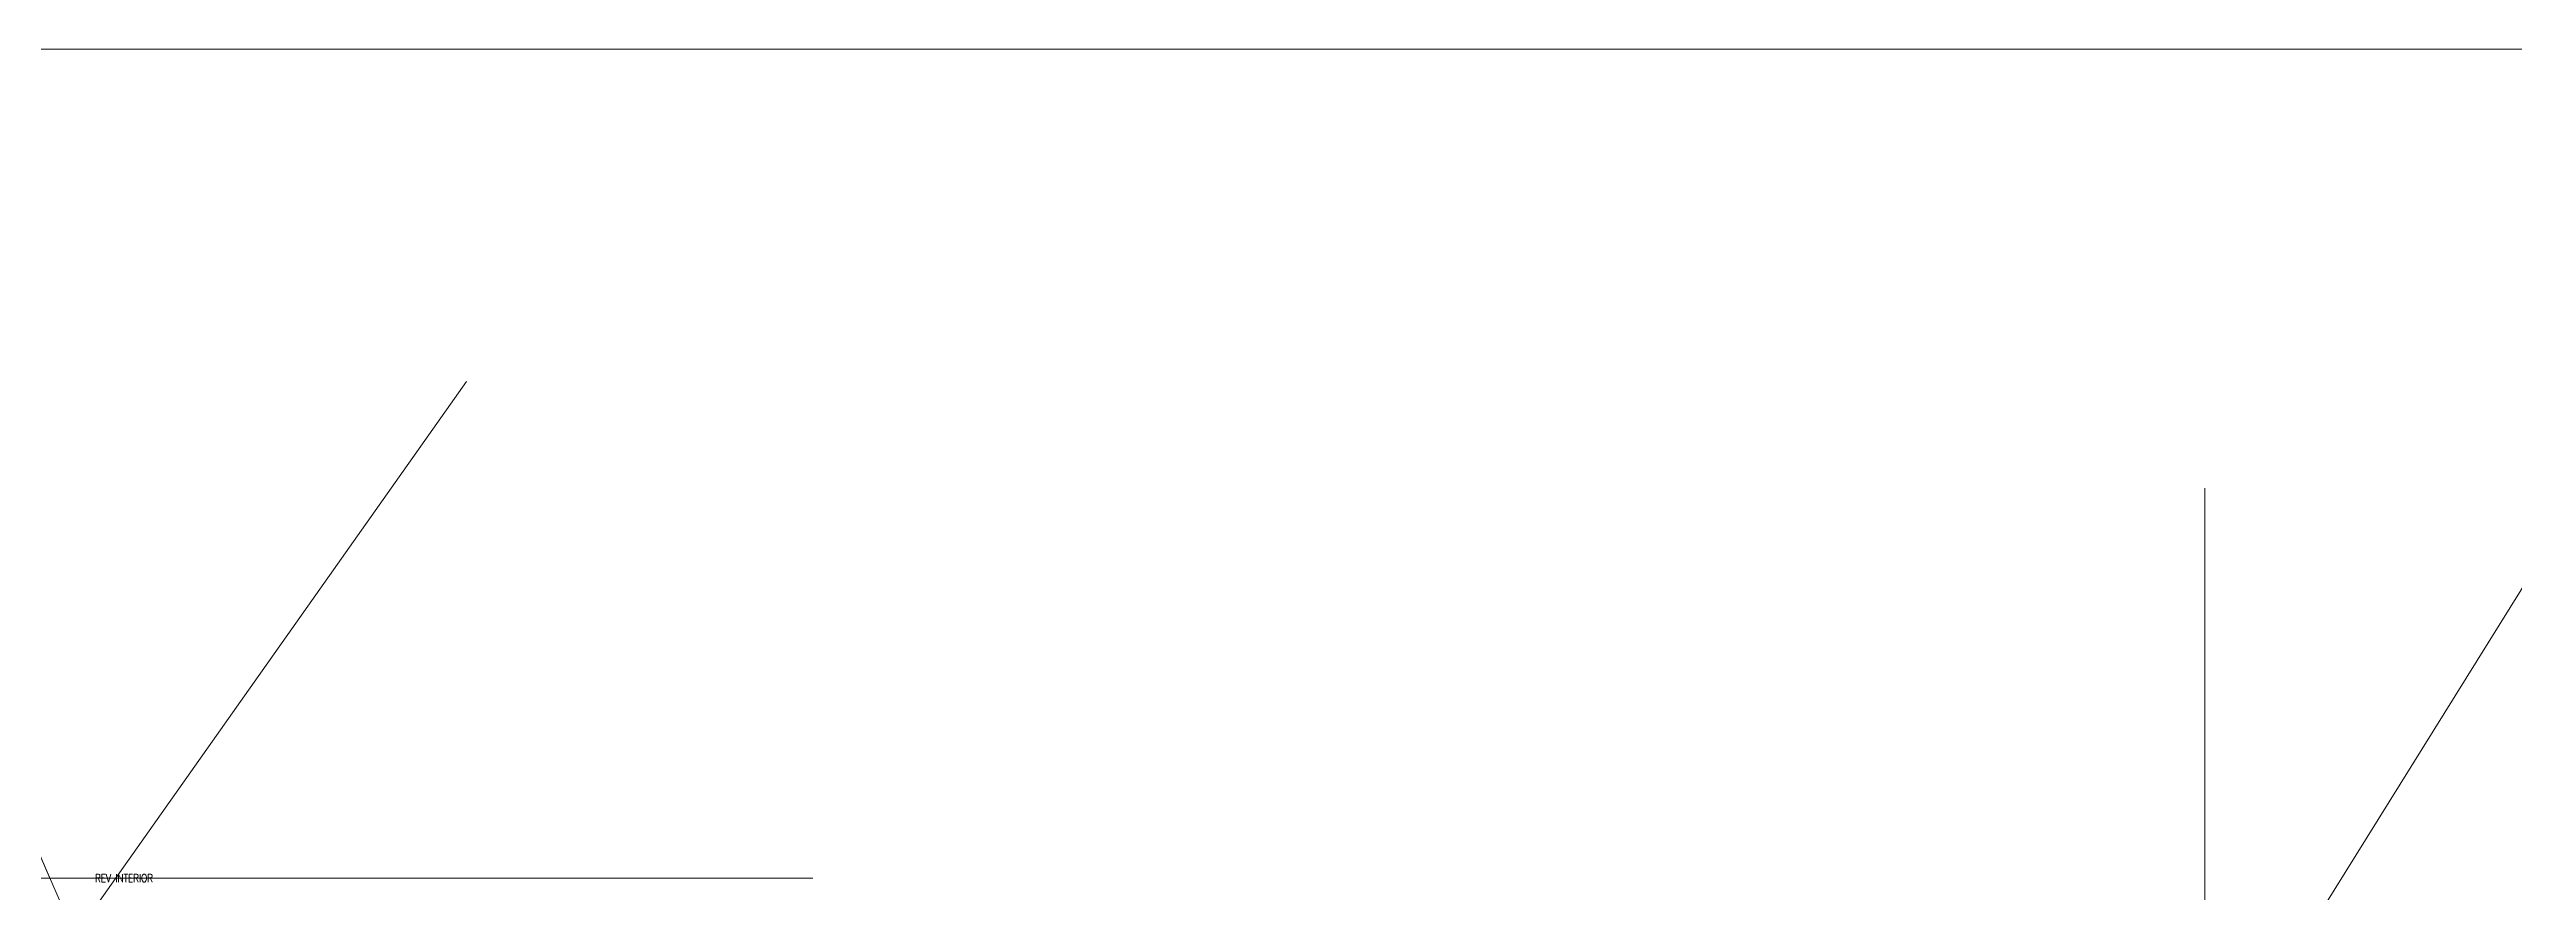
# Model space of a CAD drawing. Header units: metres. Extents: x -2 to 690, y -116 to 73.
# Drawn here: x 181.963 to 185.043, y 34.02 to 35.073 of the extents above; entities that cross this region are included whole.
import ezdxf

# ---------------------------------------------------------------- set-up
doc = ezdxf.new("R2010")
doc.units = ezdxf.units.M
doc.header["$LTSCALE"] = 5
doc.header["$MEASUREMENT"] = 0
doc.layers.get('0').update_dxf_attribs({"color": 30})
doc.layers.add('A-ANNO-DIMS', color=3, linetype='Continuous', lineweight=18)
doc.layers.add('A-ANNO-TEXT', color=3, linetype='Continuous', lineweight=18)
doc.styles.add('E-ROMANS', font='romans.shx', dxfattribs={"width": 0.8})
doc.dimstyles.new('E-0100_TICK_12', dxfattribs={"dimscale": 0.001, "dimtxt": 120, "dimasz": 120, "dimexe": 60, "dimexo": 40, "dimgap": 60, "dimtad": 0, "dimzin": 0, "dimdsep": 46, "dimtxsty": 'E-ROMANS', "dimblk": 'OBLIQUE', "dimcen": 60, "dimclrd": 256, "dimclre": 256, "dimclrt": 256, "dimadec": 0, "dimazin": 0, "dimtfac": 1, "dimtmove": 1, "dimatfit": 3, "dimldrblk": 'OPEN90', "dimfxl": 1, "dimtfill": 1, "dimtolj": 1, "dimtzin": 0, "dimlwd": -1, "dimarcsym": 0})

# ---------------------------------------------------------------- blocks, each defined once
blk = doc.blocks.new('_Oblique')
at = {"color": 0, "linetype": 'ByBlock', "lineweight": -2}
blk.add_line((-0.5, -0.5), (0.5, 0.5), dxfattribs=at)

msp = doc.modelspace()

# ---------------------------------------------------------------- linework, layer by layer
at = {"layer": 'A-ANNO-DIMS'}
msp.add_lwpolyline([(178.8631, 35.0727), (188.9088, 35.0727), (188.9088, 30.4066), (178.8631, 30.4066)], close=True, dxfattribs=at)

# ---------------------------------------------------------------- texts
at = {"layer": 'A-ANNO-TEXT', "insert": (182.0202, 34.0369), "char_height": 0.01, "attachment_point": 4, "style": 'E-ROMANS'}
msp.add_mtext('REV INTERIOR', dxfattribs=at)

# ---------------------------------------------------------------- leaders
at = {"layer": 'A-ANNO-TEXT', "annotation_type": 0, "has_hookline": 1, "hookline_direction": 1, "horizontal_direction": (-1, 0, 0)}
for points in [[(181.9076, 33.8407), (181.9201, 33.8584), (182.0163, 33.8584)], [(184.6217, 33.7063), (184.6362, 33.7296), (184.7063, 33.7296)], [(184.6566, 33.5242), (184.6566, 33.5525), (184.7063, 33.5525)], [(181.9357, 34.1012), (181.9637, 34.0369), (182.0164, 34.0369)], [(181.917, 34.0369), (181.9637, 34.0369), (182.0164, 34.0369)]]:
    msp.add_leader(points, dimstyle='E-0100_TICK_12', override={"dimasz": 0.05, "dimtad": 0, "dimldrblk": 'Open90'}, dxfattribs=at)

doc.saveas('drawing.dxf')
